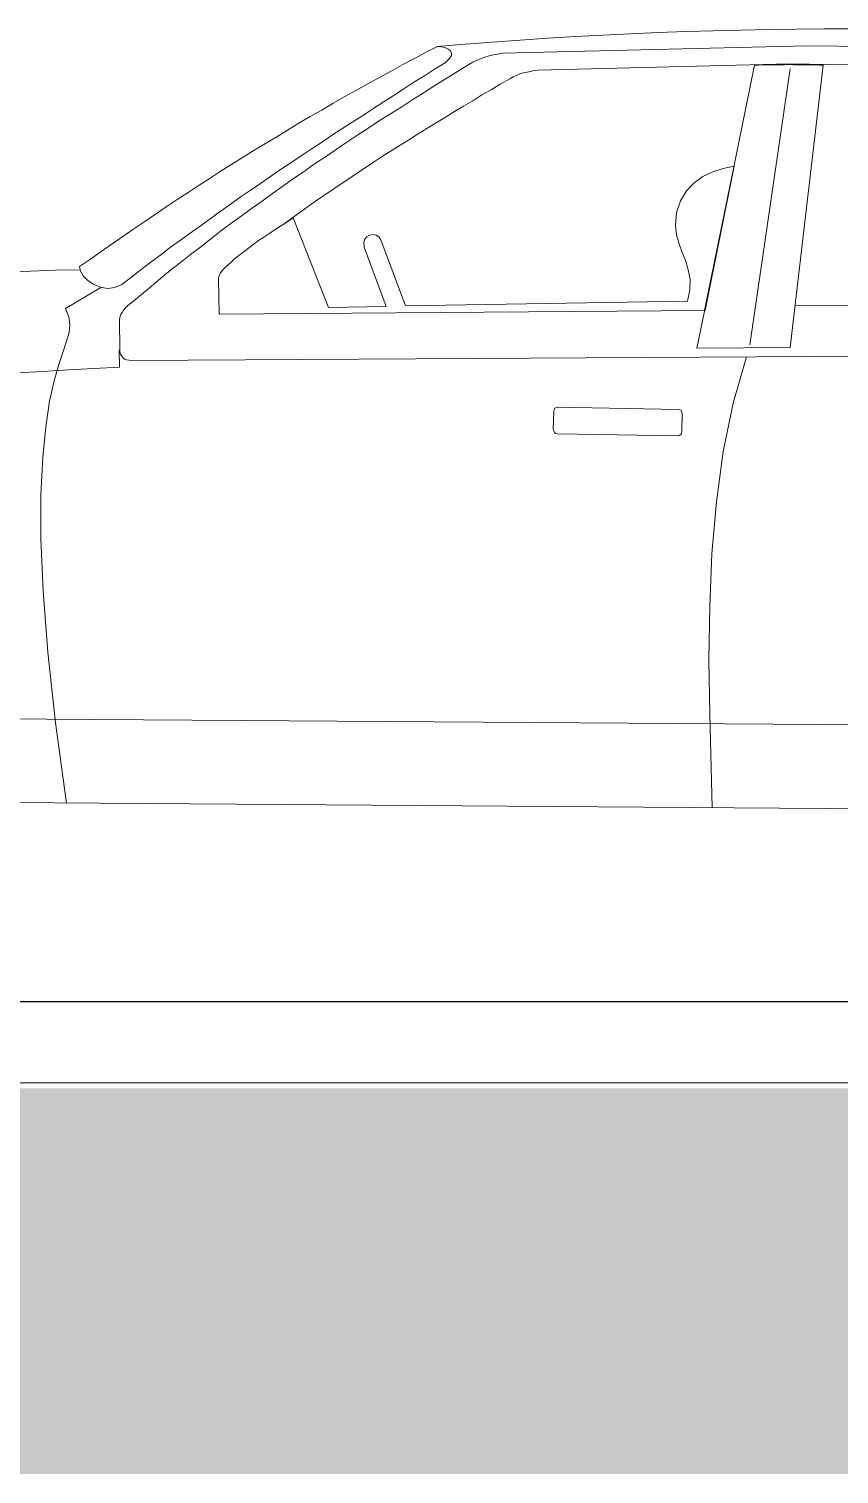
# Model space of a CAD drawing. Header units: metres. Extents: x 29392 to 32022, y 3934 to 33962.
# Drawn here: x 29711.493 to 29712.991, y 4057.316 to 4059.987 of the extents above; entities that cross this region are included whole.
import ezdxf

# ---------------------------------------------------------------- set-up
doc = ezdxf.new("R2010")
doc.units = ezdxf.units.M
for name, color, linetype, lineweight in [('finiture', 7, 'Continuous', 20), ('NAMES', 252, 'Continuous', 15), ('text', 7, 'Continuous', 5)]:
    doc.layers.add(name, color=color, linetype=linetype, lineweight=lineweight)

msp = doc.modelspace()

# ---------------------------------------------------------------- hatches: boundary and pattern name
at = {"layer": 'NAMES', "transparency": 16777216}
h = msp.add_hatch(dxfattribs=at)
h.set_pattern_fill('ANGLE', color=256, scale=0.01)
h.set_pattern_definition([(0, (28561.8982, 4208.61269), (0, 0.06985), [0.0508, -0.01905]), (90, (28561.8982, 4208.61269), (-0.06985, 4e-18), [0.0508, -0.01905])])
h.paths.add_polyline_path([(29719.2089, 4057.8398), (29691.6657, 4057.8398), (29691.6657, 4058.0289), (29719.2089, 4058.0289)])
h = msp.add_hatch(dxfattribs=at)
h.set_pattern_fill('EARTH', color=256, scale=0.02, angle=40)
h.set_pattern_definition([(40, (28561.8982, 4208.61269), (0.015653618, 0.178921671), [0.127, -0.127]), (40, (28561.86759, 4208.64918), (0.015653618, 0.178921671), [0.127, -0.127]), (40, (28561.83697, 4208.68566), (0.015653618, 0.178921671), [0.127, -0.127]), (130, (28561.83893, 4208.70802), (-0.178921671, 0.015653618), [0.127, -0.127]), (130, (28561.87541, 4208.73864), (-0.178921671, 0.015653618), [0.127, -0.127]), (130, (28561.9119, 4208.76925), (-0.178921671, 0.015653618), [0.127, -0.127])])
h.paths.add_polyline_path([(29691.621, 4057.8398), (29719.1701, 4057.8398), (29719.1701, 4057.316), (29691.621, 4057.316)])

# ---------------------------------------------------------------- linework, layer by layer
at = {"transparency": 16777216}
msp.add_line((29716.1149, 4058.1888), (29709.1206, 4058.1888), dxfattribs=at)
at = {"layer": 'finiture', "transparency": 16777216}
for p, q in [((29712.2265, 4059.9429), (29712.2049, 4059.9311)), ((29712.2487, 4059.954), (29712.2265, 4059.9429)), ((29712.2556, 4059.9533), (29712.2487, 4059.954)), ((29712.2619, 4059.9519), (29712.2556, 4059.9533)), ((29712.2681, 4059.9491), (29712.2619, 4059.9519)), ((29712.2723, 4059.9464), (29712.2681, 4059.9491)), ((29712.2702, 4059.9311), (29712.2744, 4059.9373)), ((29712.2744, 4059.9422), (29712.2723, 4059.9464)), ((29712.2744, 4059.9373), (29712.2744, 4059.9422)), ((29712.3293, 4059.9318), (29712.3363, 4059.9346)), ((29712.3363, 4059.9346), (29712.3439, 4059.9366)), ((29712.3439, 4059.9366), (29712.3522, 4059.9387)), ((29712.3522, 4059.9387), (29712.3606, 4059.9401)), ((29712.3606, 4059.9401), (29712.3689, 4059.9415)), ((29712.3689, 4059.9415), (29712.9318, 4059.9554)), ((29712.9318, 4059.9554), (29713.5997, 4059.9457)), ((29712.1618, 4059.9081), (29712.1403, 4059.8963)), ((29712.1834, 4059.92), (29712.1618, 4059.9081)), ((29712.2049, 4059.9311), (29712.1834, 4059.92)), ((29712.2244, 4059.8998), (29712.2431, 4059.9123)), ((29712.2431, 4059.9123), (29712.2626, 4059.9241)), ((29712.2626, 4059.9241), (29712.2702, 4059.9311)), ((29712.2647, 4059.8949), (29712.2855, 4059.9081)), ((29712.2855, 4059.9081), (29712.3064, 4059.9206)), ((29712.3064, 4059.9206), (29712.314, 4059.9248)), ((29712.314, 4059.9248), (29712.3217, 4059.929)), ((29712.3217, 4059.929), (29712.3293, 4059.9318)), ((29712.4203, 4059.9081), (29712.4141, 4059.9067)), ((29712.4273, 4059.9095), (29712.4203, 4059.9081)), ((29712.4342, 4059.9102), (29712.4273, 4059.9095)), ((29712.8992, 4059.922), (29712.4342, 4059.9102)), ((29712.7963, 4059.7316), (29712.8345, 4059.9193)), ((29712.9006, 4059.913), (29712.8262, 4059.4029)), ((29712.8345, 4059.9193), (29712.8429, 4059.9193)), ((29712.8429, 4059.9193), (29712.8512, 4059.92)), ((29712.8512, 4059.92), (29712.8589, 4059.92)), ((29712.8589, 4059.92), (29712.8672, 4059.92)), ((29712.8672, 4059.92), (29712.8755, 4059.92)), ((29712.8755, 4059.92), (29712.8832, 4059.92)), ((29712.8832, 4059.92), (29712.8908, 4059.92)), ((29712.8908, 4059.92), (29712.8992, 4059.9206)), ((29713.5017, 4059.9109), (29712.8992, 4059.922)), ((29712.8992, 4059.9206), (29712.9068, 4059.92)), ((29712.9617, 4059.9193), (29712.9006, 4059.398)), ((29712.9068, 4059.92), (29712.9145, 4059.92)), ((29712.9145, 4059.92), (29712.9221, 4059.92)), ((29712.9221, 4059.92), (29712.9304, 4059.92)), ((29712.9304, 4059.92), (29712.9381, 4059.92)), ((29712.9381, 4059.92), (29712.9457, 4059.92)), ((29712.9457, 4059.92), (29712.9541, 4059.9193)), ((29712.9541, 4059.9193), (29712.9617, 4059.9193)), ((29712.1187, 4059.8845), (29712.0979, 4059.8727)), ((29712.1403, 4059.8963), (29712.1187, 4059.8845)), ((29712.1861, 4059.8755), (29712.2049, 4059.888)), ((29712.2049, 4059.888), (29712.2244, 4059.8998)), ((29712.2237, 4059.8692), (29712.2438, 4059.8817)), ((29712.2438, 4059.8817), (29712.2647, 4059.8949)), ((29712.3647, 4059.8845), (29712.3481, 4059.8741)), ((29712.3821, 4059.8942), (29712.3647, 4059.8845)), ((29712.3884, 4059.8977), (29712.3821, 4059.8942)), ((29712.3946, 4059.9005), (29712.3884, 4059.8977)), ((29712.4009, 4059.9033), (29712.3946, 4059.9005)), ((29712.4071, 4059.9054), (29712.4009, 4059.9033)), ((29712.4141, 4059.9067), (29712.4071, 4059.9054)), ((29712.0763, 4059.8609), (29712.0555, 4059.8491)), ((29712.0979, 4059.8727), (29712.0763, 4059.8609)), ((29712.1479, 4059.8511), (29712.1667, 4059.863)), ((29712.1667, 4059.863), (29712.1861, 4059.8755)), ((29712.1827, 4059.8428), (29712.2028, 4059.856)), ((29712.2028, 4059.856), (29712.2237, 4059.8692)), ((29712.3307, 4059.8644), (29712.314, 4059.8539)), ((29712.3481, 4059.8741), (29712.3307, 4059.8644)), ((29712.0347, 4059.8366), (29712.0131, 4059.8248)), ((29712.0555, 4059.8491), (29712.0347, 4059.8366)), ((29712.1097, 4059.8261), (29712.1291, 4059.8386)), ((29712.1291, 4059.8386), (29712.1479, 4059.8511)), ((29712.1417, 4059.8171), (29712.1618, 4059.8296)), ((29712.1618, 4059.8296), (29712.1827, 4059.8428)), ((29712.28, 4059.8338), (29712.2633, 4059.8234)), ((29712.2966, 4059.8435), (29712.28, 4059.8338)), ((29712.314, 4059.8539), (29712.2966, 4059.8435)), ((29711.9923, 4059.8122), (29711.9714, 4059.7997)), ((29712.0131, 4059.8248), (29711.9923, 4059.8122)), ((29712.0527, 4059.7893), (29712.0715, 4059.8018)), ((29712.0715, 4059.8018), (29712.0909, 4059.8143)), ((29712.0909, 4059.8143), (29712.1097, 4059.8261)), ((29712.1014, 4059.7907), (29712.1215, 4059.8039)), ((29712.1215, 4059.8039), (29712.1417, 4059.8171)), ((29712.2292, 4059.8025), (29712.2126, 4059.7928)), ((29712.2459, 4059.8129), (29712.2292, 4059.8025)), ((29712.2633, 4059.8234), (29712.2459, 4059.8129)), ((29711.9304, 4059.7747), (29711.9096, 4059.7622)), ((29711.9513, 4059.7872), (29711.9304, 4059.7747)), ((29711.9714, 4059.7997), (29711.9513, 4059.7872)), ((29712.0152, 4059.7643), (29712.0339, 4059.7768)), ((29712.0339, 4059.7768), (29712.0527, 4059.7893)), ((29712.061, 4059.7636), (29712.0812, 4059.7775)), ((29712.0812, 4059.7775), (29712.1014, 4059.7907)), ((29712.1966, 4059.7824), (29712.1799, 4059.7719)), ((29712.2126, 4059.7928), (29712.1966, 4059.7824)), ((29711.8894, 4059.7497), (29711.8686, 4059.7365)), ((29711.9096, 4059.7622), (29711.8894, 4059.7497)), ((29711.9777, 4059.7393), (29711.9964, 4059.7518)), ((29711.9964, 4059.7518), (29712.0152, 4059.7643)), ((29712.0214, 4059.7372), (29712.0416, 4059.7504)), ((29712.0416, 4059.7504), (29712.061, 4059.7636)), ((29712.1472, 4059.7511), (29712.1305, 4059.74)), ((29712.1632, 4059.7615), (29712.1472, 4059.7511)), ((29712.1799, 4059.7719), (29712.1632, 4059.7615)), ((29711.8484, 4059.724), (29711.8282, 4059.7108)), ((29711.8686, 4059.7365), (29711.8484, 4059.724)), ((29711.9401, 4059.7135), (29711.9582, 4059.7268)), ((29711.9582, 4059.7268), (29711.9777, 4059.7393)), ((29711.9825, 4059.7101), (29712.002, 4059.7233)), ((29712.002, 4059.7233), (29712.0214, 4059.7372)), ((29712.1146, 4059.7295), (29712.0986, 4059.7191)), ((29712.1305, 4059.74), (29712.1146, 4059.7295)), ((29712.7574, 4059.7226), (29712.7393, 4059.7135)), ((29712.7421, 4059.4661), (29712.7963, 4059.7316)), ((29712.7435, 4059.4661), (29712.797, 4059.733)), ((29712.7769, 4059.7288), (29712.7574, 4059.7226)), ((29712.797, 4059.733), (29712.7769, 4059.7288)), ((29711.8081, 4059.6976), (29711.7879, 4059.6844)), ((29711.8282, 4059.7108), (29711.8081, 4059.6976)), ((29711.9026, 4059.6878), (29711.9214, 4059.701)), ((29711.9214, 4059.701), (29711.9401, 4059.7135)), ((29711.9436, 4059.6823), (29711.963, 4059.6962)), ((29711.963, 4059.6962), (29711.9825, 4059.7101)), ((29712.0666, 4059.6976), (29712.0506, 4059.6864)), ((29712.0826, 4059.708), (29712.0666, 4059.6976)), ((29712.0986, 4059.7191), (29712.0826, 4059.708)), ((29712.7226, 4059.7017), (29712.7087, 4059.6872)), ((29712.7393, 4059.7135), (29712.7226, 4059.7017)), ((29711.7671, 4059.6712), (29711.7469, 4059.6579)), ((29711.7879, 4059.6844), (29711.7671, 4059.6712)), ((29711.8651, 4059.6621), (29711.8838, 4059.6753)), ((29711.8838, 4059.6753), (29711.9026, 4059.6878)), ((29711.9047, 4059.6545), (29711.9242, 4059.6684)), ((29711.9242, 4059.6684), (29711.9436, 4059.6823)), ((29712.0347, 4059.676), (29712.0187, 4059.6649)), ((29712.0506, 4059.6864), (29712.0347, 4059.676)), ((29712.6976, 4059.6691), (29712.6907, 4059.6475)), ((29712.7087, 4059.6872), (29712.6976, 4059.6691)), ((29711.7275, 4059.644), (29711.7073, 4059.6308)), ((29711.7469, 4059.6579), (29711.7275, 4059.644)), ((29711.8282, 4059.6357), (29711.847, 4059.6489)), ((29711.847, 4059.6489), (29711.8651, 4059.6621)), ((29711.8664, 4059.6267), (29711.8859, 4059.6406)), ((29711.8859, 4059.6406), (29711.9047, 4059.6545)), ((29711.9881, 4059.6427), (29711.9721, 4059.6315)), ((29712.0034, 4059.6538), (29711.9881, 4059.6427)), ((29712.0187, 4059.6649), (29712.0034, 4059.6538)), ((29712.6907, 4059.6475), (29712.6886, 4059.6232)), ((29711.6872, 4059.6169), (29711.667, 4059.603)), ((29711.7073, 4059.6308), (29711.6872, 4059.6169)), ((29711.7914, 4059.6093), (29711.8102, 4059.6225)), ((29711.8102, 4059.6225), (29711.8282, 4059.6357)), ((29711.8477, 4059.6128), (29711.8664, 4059.6267)), ((29711.9505, 4059.6169), (29711.9387, 4059.6093)), ((29711.9617, 4059.6239), (29711.9505, 4059.6169)), ((29711.9721, 4059.6315), (29711.961, 4059.6232)), ((29711.961, 4059.6232), (29711.961, 4059.6232)), ((29711.9721, 4059.6308), (29711.9617, 4059.6239)), ((29711.9818, 4059.6371), (29711.9721, 4059.6308)), ((29712.0472, 4059.4717), (29711.9818, 4059.6371)), ((29712.6886, 4059.6232), (29712.6907, 4059.6058)), ((29711.6469, 4059.5892), (29711.6267, 4059.5753)), ((29711.667, 4059.603), (29711.6469, 4059.5892)), ((29711.7553, 4059.5829), (29711.7733, 4059.5961)), ((29711.7733, 4059.5961), (29711.7914, 4059.6093)), ((29711.8109, 4059.5836), (29711.8289, 4059.5982)), ((29711.8289, 4059.5982), (29711.8477, 4059.6128)), ((29711.9158, 4059.594), (29711.9047, 4059.5857)), ((29711.9276, 4059.6017), (29711.9158, 4059.594)), ((29711.9387, 4059.6093), (29711.9276, 4059.6017)), ((29712.1139, 4059.5975), (29712.1125, 4059.5912)), ((29712.1125, 4059.5912), (29712.1132, 4059.5829)), ((29712.118, 4059.6024), (29712.1139, 4059.5975)), ((29712.1236, 4059.6051), (29712.118, 4059.6024)), ((29712.1291, 4059.6065), (29712.1236, 4059.6051)), ((29712.1354, 4059.6051), (29712.1291, 4059.6065)), ((29712.1403, 4059.6024), (29712.1354, 4059.6051)), ((29712.1438, 4059.5968), (29712.1403, 4059.6024)), ((29712.1896, 4059.4745), (29712.1438, 4059.5968)), ((29712.6907, 4059.6058), (29712.6955, 4059.5892)), ((29712.6955, 4059.5892), (29712.7011, 4059.5732)), ((29711.6072, 4059.5613), (29711.5871, 4059.5474)), ((29711.6267, 4059.5753), (29711.6072, 4059.5613)), ((29711.7191, 4059.5558), (29711.7372, 4059.569)), ((29711.7372, 4059.569), (29711.7553, 4059.5829)), ((29711.7733, 4059.5551), (29711.7921, 4059.5697)), ((29711.7921, 4059.5697), (29711.8109, 4059.5836)), ((29711.8741, 4059.5621), (29711.8658, 4059.5544)), ((29711.8838, 4059.5697), (29711.8741, 4059.5621)), ((29711.8936, 4059.5773), (29711.8838, 4059.5697)), ((29711.9047, 4059.5857), (29711.8936, 4059.5773)), ((29712.1132, 4059.5829), (29712.1535, 4059.4738)), ((29712.7011, 4059.5732), (29712.7074, 4059.5572)), ((29711.5871, 4059.5474), (29711.5885, 4059.5391)), ((29711.5885, 4059.5391), (29711.5933, 4059.5301)), ((29711.683, 4059.528), (29711.7011, 4059.5419)), ((29711.7011, 4059.5419), (29711.7191, 4059.5558)), ((29711.7372, 4059.5259), (29711.7553, 4059.5405)), ((29711.7553, 4059.5405), (29711.7733, 4059.5551)), ((29711.8477, 4059.5356), (29711.8449, 4059.5301)), ((29711.8519, 4059.5412), (29711.8477, 4059.5356)), ((29711.8581, 4059.5474), (29711.8519, 4059.5412)), ((29711.8658, 4059.5544), (29711.8581, 4059.5474)), ((29712.7074, 4059.5572), (29712.7122, 4059.5412)), ((29712.7122, 4059.5412), (29712.7157, 4059.5238)), ((29711.626, 4059.5085), (29711.5607, 4059.4696)), ((29711.5933, 4059.5301), (29711.6024, 4059.5217)), ((29711.6024, 4059.5217), (29711.6128, 4059.5148)), ((29711.6128, 4059.5148), (29711.6253, 4059.5092)), ((29711.6253, 4059.5092), (29711.6392, 4059.5071)), ((29711.6392, 4059.5071), (29711.6524, 4059.5085)), ((29711.6524, 4059.5085), (29711.6649, 4059.5141)), ((29711.6649, 4059.5141), (29711.683, 4059.528)), ((29711.7017, 4059.496), (29711.7191, 4059.5106)), ((29711.7191, 4059.5106), (29711.7372, 4059.5259)), ((29711.8449, 4059.5301), (29711.8435, 4059.5259)), ((29711.8435, 4059.5259), (29711.8449, 4059.4592)), ((29712.7157, 4059.5238), (29712.715, 4059.5044)), ((29711.6795, 4059.4779), (29711.6837, 4059.4807)), ((29711.6837, 4059.4807), (29711.7017, 4059.496)), ((29712.7108, 4059.4835), (29712.1896, 4059.4745)), ((29712.715, 4059.5044), (29712.7108, 4059.4835)), ((29711.5607, 4059.4696), (29711.5669, 4059.4543)), ((29711.5669, 4059.4543), (29711.569, 4059.4404)), ((29711.6607, 4059.4481), (29711.6615, 4059.4536)), ((29711.6615, 4059.4536), (29711.6635, 4059.4585)), ((29711.6635, 4059.4585), (29711.6656, 4059.4627)), ((29711.6656, 4059.4627), (29711.6684, 4059.4668)), ((29711.6684, 4059.4668), (29711.6719, 4059.471)), ((29711.6719, 4059.471), (29711.6754, 4059.4745)), ((29711.6754, 4059.4745), (29711.6795, 4059.4779)), ((29711.8449, 4059.4592), (29712.7435, 4059.4661)), ((29712.1535, 4059.4738), (29712.0472, 4059.4717)), ((29712.7282, 4059.3966), (29712.7421, 4059.4647)), ((29712.7421, 4059.4647), (29712.7421, 4059.4661)), ((29712.9096, 4059.4745), (29713.5107, 4059.4787)), ((29711.569, 4059.4404), (29711.5676, 4059.4258)), ((29711.6615, 4059.3946), (29711.6607, 4059.4481)), ((29711.5627, 4059.4098), (29711.5565, 4059.3904)), ((29711.5676, 4059.4258), (29711.5627, 4059.4098)), ((29711.5565, 4059.3904), (29711.5489, 4059.3661)), ((29711.6601, 4059.3932), (29711.6607, 4059.3612)), ((29711.6615, 4059.3897), (29711.6615, 4059.3946)), ((29711.6628, 4059.3855), (29711.6615, 4059.3897)), ((29711.6642, 4059.3821), (29711.6628, 4059.3855)), ((29711.667, 4059.3793), (29711.6642, 4059.3821)), ((29711.6698, 4059.3765), (29711.667, 4059.3793)), ((29711.674, 4059.3751), (29711.6698, 4059.3765)), ((29711.6781, 4059.3744), (29711.674, 4059.3751)), ((29711.683, 4059.3737), (29711.6781, 4059.3744)), ((29713.8937, 4059.3869), (29711.683, 4059.3737)), ((29712.9006, 4059.398), (29712.7282, 4059.3966)), ((29712.8199, 4059.3807), (29712.7949, 4059.2952)), ((29711.5183, 4059.3536), (29711.471, 4059.3508)), ((29711.5662, 4059.3563), (29711.5183, 4059.3536)), ((29711.5489, 4059.3661), (29711.5398, 4059.3362)), ((29711.6135, 4059.3591), (29711.5662, 4059.3563)), ((29711.6607, 4059.3612), (29711.6135, 4059.3591)), ((29711.5398, 4059.3362), (29711.5315, 4059.2986)), ((29711.5315, 4059.2986), (29711.5245, 4059.2514)), ((29712.7949, 4059.2952), (29712.7769, 4059.2055)), ((29712.4635, 4059.2799), (29712.4627, 4059.2465)), ((29712.4641, 4059.2827), (29712.4635, 4059.2799)), ((29712.4655, 4059.2855), (29712.4641, 4059.2827)), ((29712.4683, 4059.2869), (29712.4655, 4059.2855)), ((29712.4711, 4059.2875), (29712.4683, 4059.2869)), ((29712.6934, 4059.2834), (29712.4711, 4059.2875)), ((29712.6969, 4059.2827), (29712.6934, 4059.2834)), ((29712.699, 4059.2813), (29712.6969, 4059.2827)), ((29712.7004, 4059.2785), (29712.699, 4059.2813)), ((29712.7011, 4059.275), (29712.7004, 4059.2785)), ((29712.7004, 4059.2424), (29712.7011, 4059.275)), ((29711.5245, 4059.2514), (29711.519, 4059.1951)), ((29712.4627, 4059.2465), (29712.4635, 4059.2437)), ((29712.4635, 4059.2437), (29712.4648, 4059.241)), ((29712.4648, 4059.241), (29712.4669, 4059.2389)), ((29712.6997, 4059.2389), (29712.7004, 4059.2424)), ((29712.4669, 4059.2389), (29712.4704, 4059.2382)), ((29712.4704, 4059.2382), (29712.6921, 4059.2347)), ((29712.6921, 4059.2347), (29712.6955, 4059.2354)), ((29712.6955, 4059.2354), (29712.6983, 4059.2368)), ((29712.6983, 4059.2368), (29712.6997, 4059.2389)), ((29711.519, 4059.1951), (29711.5155, 4059.1263)), ((29712.7769, 4059.2055), (29712.7643, 4059.1124)), ((29711.5155, 4059.1263), (29711.5155, 4059.0443)), ((29712.7643, 4059.1124), (29712.756, 4059.0172)), ((29711.5155, 4059.0443), (29711.5197, 4058.9477)), ((29712.756, 4059.0172), (29712.7518, 4058.9199)), ((29711.5197, 4058.9477), (29711.528, 4058.8351)), ((29712.7518, 4058.9199), (29712.7504, 4058.8205)), ((29711.528, 4058.8351), (29711.5426, 4058.7045)), ((29712.7504, 4058.8205), (29712.7518, 4058.7204)), ((29713.4391, 4058.6975), (29711.398, 4058.7121)), ((29712.7518, 4058.7204), (29712.7566, 4058.5472)), ((29711.5426, 4058.7045), (29711.5627, 4058.5558)), ((29711.4564, 4058.5571), (29713.5545, 4058.5412))]:
    msp.add_line(p, q, dxfattribs=at)
for centre, radius, start, end in [((29713.0113, 4051.025), 8.9616, 84.43441, 94.88183), ((29711.6215, 4055.9123), 3.629, 90.5266, 113.6119)]:
    msp.add_arc(centre, radius, start, end, dxfattribs=at)
at = {"layer": 'text', "transparency": 16777216}
msp.add_line((29689.621, 4058.0388), (29723.1054, 4058.0388), dxfattribs=at)

doc.saveas('drawing.dxf')
